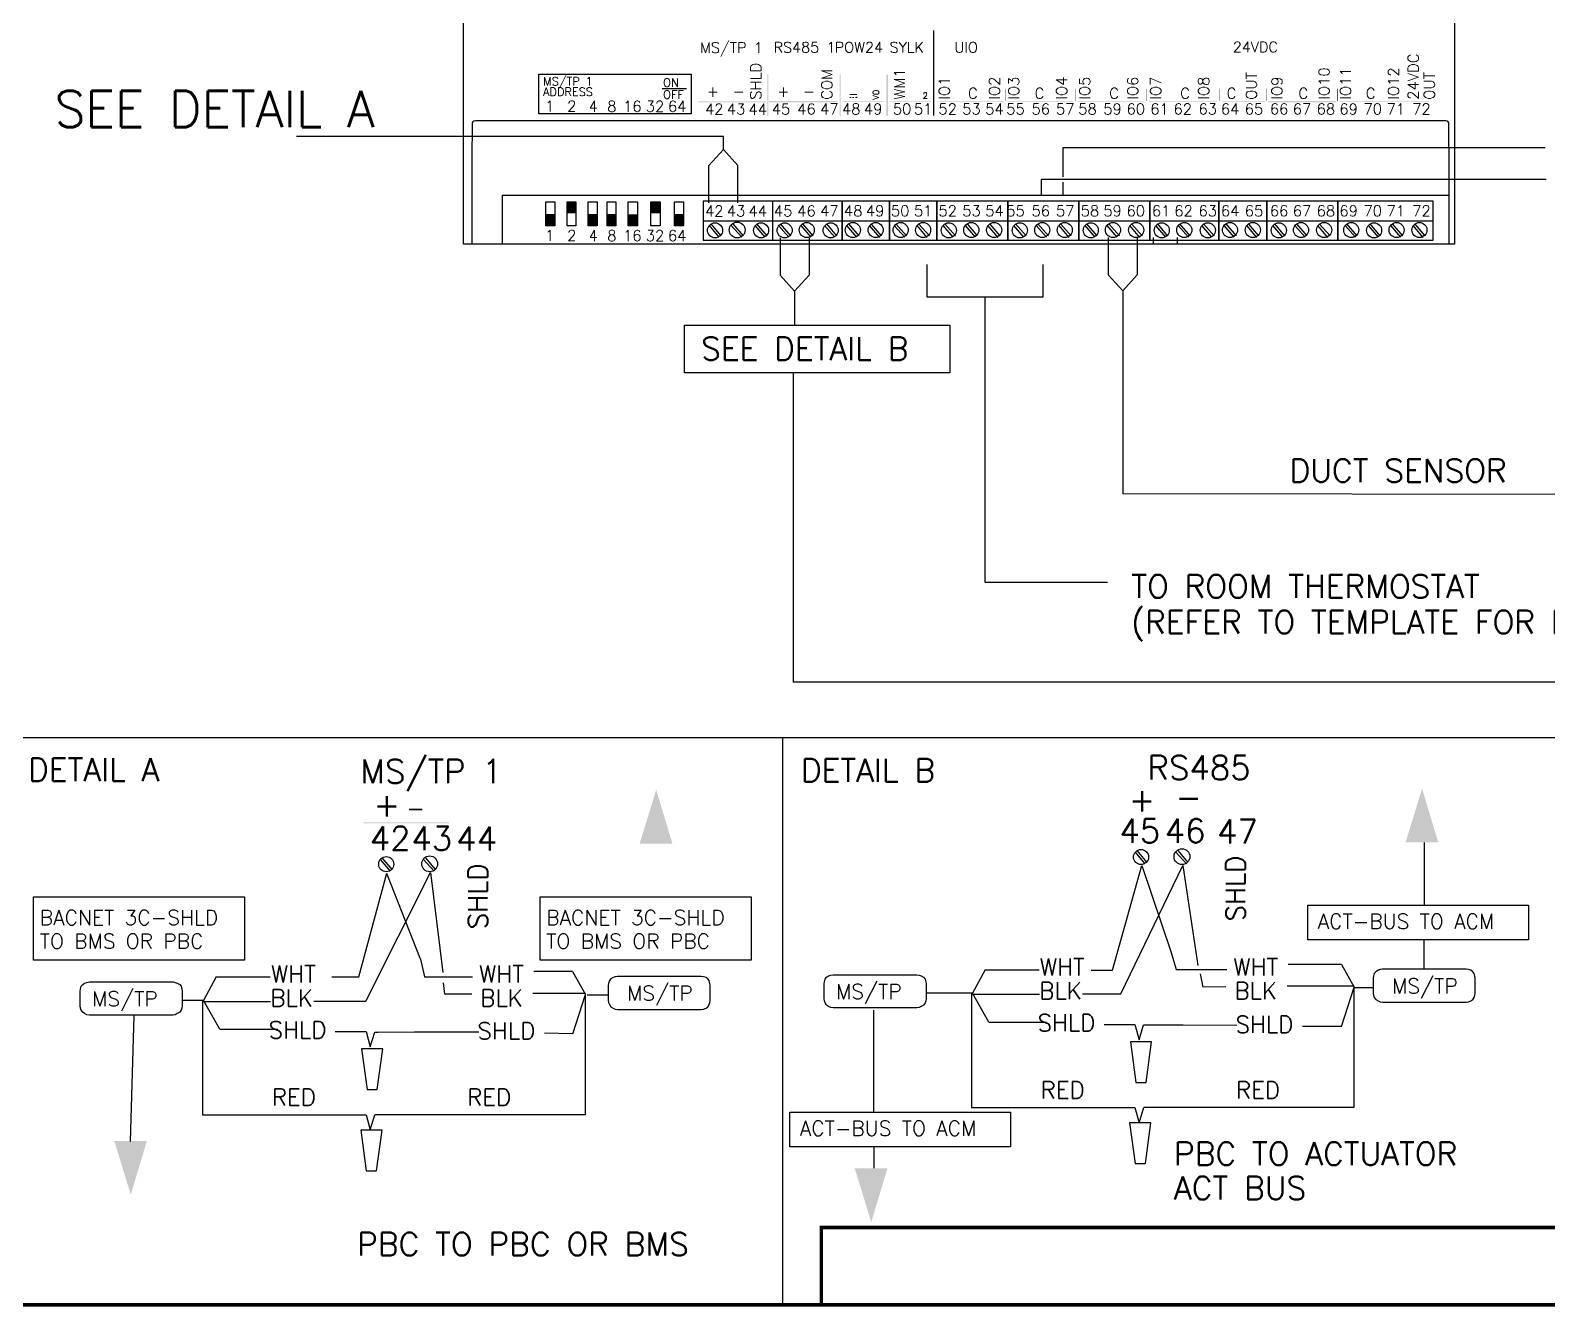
# Model space of a CAD drawing. Extents: x -251 to 1546, y 32 to 985.
# Drawn here: x 74 to 721, y 32 to 577 of the extents above; entities that cross this region are included whole.
import ezdxf

# ---------------------------------------------------------------- set-up
doc = ezdxf.new("R2010")
doc.units = 0
doc.header["$LTSCALE"] = 96
doc.header["$MEASUREMENT"] = 0
doc.layers.get('0').update_dxf_attribs({"linetype": 'CONTINUOUS'})
for name, color, linetype in [('DUCT', 7, 'CONTINUOUS'), ('ModelB', 30, 'CONTINUOUS'), ('PBC', 7, 'CONTINUOUS'), ('ReHeat Vlv', 7, 'CONTINUOUS')]:
    doc.layers.add(name, color=color, linetype=linetype)
doc.styles.get("Standard").update_dxf_attribs({"font": 'ROMANS'})

msp = doc.modelspace()

# ---------------------------------------------------------------- hatches: boundary and pattern name
at = {"lineweight": 0, "transparency": 33554687}
for points in [[(347.44, 229.76), (333.49, 229.76), (340.54, 252.7)], [(674.09, 230.23), (660.15, 230.23), (667.2, 253.16)], [(123.34, 102.96), (109.4, 102.96), (116.45, 80.02)], [(439.16, 91.22), (425.22, 91.22), (432.26, 68.29)]]:
    msp.add_hatch(color=7, dxfattribs=at).paths.add_polyline_path(points)
at = {"transparency": 33554687}
msp.add_hatch(color=7, dxfattribs=at).paths.add_polyline_path([(215.66, 238.76), (215.66, 238.38), (252.2, 238.38), (252.2, 238.76)])
at = {"layer": 'PBC', "transparency": 33554687}
for points in [[(387.94, 540.05), (388.39, 540.05), (388.39, 557.74), (387.94, 557.74)], [(418.82, 540.05), (419.27, 540.05), (419.27, 557.74), (418.82, 557.74)], [(438.76, 540.05), (439.36, 540.05), (439.36, 557.59), (438.76, 557.59)], [(489.58, 551.59), (489.43, 551.59), (489.43, 546.35), (489.58, 546.35)], [(519.26, 551.59), (519.11, 551.59), (519.11, 546.35), (519.26, 546.35)], [(549.69, 551.59), (549.54, 551.59), (549.54, 546.35), (549.69, 546.35)], [(580.87, 551.59), (580.72, 551.59), (580.72, 546.35), (580.87, 546.35)], [(601.11, 551.59), (600.96, 551.59), (600.96, 546.35), (601.11, 546.35)], [(631.24, 551.59), (630.94, 551.59), (630.94, 546.35), (631.24, 546.35)], [(358.56, 546.2), (358.56, 545.9), (387.49, 545.9), (387.49, 546.2)], [(388.69, 546.35), (388.69, 545.9), (417.77, 545.9), (417.77, 546.35)], [(420.02, 546.35), (420.02, 546.05), (437.86, 546.05), (437.86, 546.35)], [(423.02, 549.34), (423.02, 548.89), (426.17, 548.89), (426.17, 549.34)], [(423.02, 548.14), (423.02, 547.69), (423.77, 547.69), (423.77, 548.14)], [(424.22, 548.14), (424.22, 547.69), (424.97, 547.69), (424.97, 548.14)], [(425.42, 548.14), (425.42, 547.69), (426.17, 547.69), (426.17, 548.14)], [(439.96, 546.35), (439.96, 546.05), (457.8, 546.05), (457.8, 546.35)], [(460.5, 546.35), (460.5, 546.05), (488.98, 546.05), (488.98, 546.35)], [(490.03, 546.35), (490.03, 546.05), (518.21, 546.05), (518.21, 546.35)], [(520.16, 546.35), (520.16, 546.05), (548.49, 546.05), (548.49, 546.35)], [(550.74, 546.35), (550.74, 546.05), (579.67, 546.05), (579.67, 546.35)], [(581.92, 546.35), (581.92, 546.05), (600.36, 546.05), (600.36, 546.35)], [(601.71, 546.35), (601.71, 545.9), (630.34, 545.9), (630.34, 546.35)], [(631.99, 546.35), (631.99, 546.05), (670.06, 546.05), (670.06, 546.35)], [(306.17, 503.1), (302.72, 503.1), (302.72, 498.75), (306.17, 498.75)], [(341.88, 503.1), (338.58, 503.1), (338.58, 498.75), (341.88, 498.75)], [(296.88, 498), (293.73, 498), (293.73, 493.66), (296.88, 493.66)], [(315.15, 498), (311.71, 498), (311.71, 493.66), (315.15, 493.66)], [(323.17, 498), (319.87, 498), (319.87, 493.66), (323.17, 493.66)], [(332.34, 497.79), (329.05, 497.79), (329.05, 493.44), (332.34, 493.44)], [(351.89, 498), (348.74, 498), (348.74, 493.66), (351.89, 493.66)]]:
    msp.add_hatch(color=7, dxfattribs=at).paths.add_polyline_path(points)

# ---------------------------------------------------------------- linework, layer by layer
msp.add_line((66, 274.92), (1069.25, 274.92))
at = {"color": 7, "linetype": 'Continuous'}
for p, q in [((394.44, 274.92), (394.44, 33)), ((668.09, 176.13), (668.09, 188.61)), ((433.24, 158.74), (433.24, 115.21))]:
    msp.add_line(p, q, dxfattribs=at)
at = {"color": 7}
for p, q in [((668.23, 203.48), (668.23, 230.14)), ((213.78, 172.9), (225.71, 217.09)), ((240.04, 180.48), (225.71, 216.93)), ((560.13, 183.3), (562.34, 176.06)), ((240.04, 180.48), (241.75, 172.91)), ((304.87, 175.12), (288.39, 175.12)), ((480.82, 175.95), (503.81, 175.95)), ((562.34, 176.06), (583.92, 175.98)), ((632.78, 178.18), (610.08, 178.18)), ((152.91, 172.88), (175.9, 172.88)), ((202.24, 172.9), (213.78, 172.9)), ((241.75, 172.91), (262.24, 172.91)), ((250.46, 165.58), (249.85, 170.35)), ((573.87, 168.47), (572.65, 174.11)), ((583.55, 168.65), (573.87, 168.47)), ((638.12, 168.88), (609.66, 168.88)), ((638.12, 168.88), (638.12, 117.12)), ((638.23, 168.3), (646.35, 168.3)), ((147.52, 162.86), (138.68, 162.86)), ((147.11, 162.61), (147.11, 114.09)), ((147.67, 162.41), (176.11, 162.41)), ((261.87, 165.58), (250.46, 165.58)), ((310.21, 165.81), (287.98, 165.81)), ((310.21, 165.81), (310.21, 114.05)), ((311.16, 165.23), (319.81, 165.23)), ((475.43, 165.93), (455.64, 165.93)), ((475.02, 165.67), (475.02, 117.15)), ((475.58, 165.48), (504.02, 165.48)), ((116.34, 102.73), (117.87, 156.28)), ((154.47, 150.52), (179.15, 150.52)), ((304.96, 148.63), (292.85, 148.94)), ((482.38, 153.59), (507.06, 153.59)), ((632.88, 151.7), (616.16, 151.7)), ((475.02, 117.15), (544.72, 117.15)), ((638.12, 117.12), (548.46, 117.12)), ((147.11, 114.09), (216.81, 114.09)), ((310.21, 114.05), (220.55, 114.05)), ((433.3, 100.34), (433.3, 91.31)), ((216.91, 90.22), (221.25, 90.22))]:
    msp.add_line(p, q, dxfattribs=at)
at = {"color": 7, "lineweight": 25, "transparency": 33554687}
for p, q in [((304.87, 175.12), (310.36, 165.37)), ((480.82, 175.95), (475.43, 165.93)), ((632.78, 178.18), (638.27, 168.43)), ((152.91, 172.88), (147.52, 162.86)), ((632.88, 151.7), (638.27, 168.43)), ((154.47, 150.52), (147.52, 162.86)), ((304.96, 148.63), (310.36, 165.37)), ((482.38, 153.59), (475.43, 165.93)), ((203.65, 149.52), (216.8, 149.52)), ((216.8, 149.52), (218.57, 143.04)), ((218.57, 143.04), (220.5, 149.3)), ((220.5, 149.3), (222, 149.3)), ((222, 149.3), (237.44, 149.38)), ((237.44, 149.38), (264.9, 149.47)), ((531.56, 152.59), (544.71, 152.59)), ((544.71, 152.59), (546.48, 146.1)), ((546.48, 146.1), (548.41, 152.37)), ((548.41, 152.37), (549.91, 152.37)), ((549.91, 152.37), (565.35, 152.45)), ((565.35, 152.45), (588.22, 152.23)), ((551.84, 145.24), (542.78, 145.24)), ((542.78, 145.24), (545.14, 127.89)), ((549.48, 127.89), (551.84, 145.24)), ((223.93, 142.17), (214.86, 142.17)), ((214.86, 142.17), (217.23, 124.83)), ((221.57, 124.83), (223.93, 142.17)), ((217.23, 124.83), (219.59, 124.83)), ((219.59, 124.83), (221.57, 124.83)), ((545.14, 127.89), (547.51, 127.89)), ((547.51, 127.89), (549.48, 127.89)), ((544.72, 117.15), (546.48, 110.7)), ((546.48, 110.7), (548.46, 117.12)), ((216.81, 114.09), (218.57, 107.64)), ((218.57, 107.64), (220.55, 114.05)), ((551.52, 110.63), (542.46, 110.63)), ((542.46, 110.63), (544.82, 93.29)), ((549.16, 93.29), (551.52, 110.63)), ((223.61, 107.56), (214.55, 107.56)), ((214.55, 107.56), (216.91, 90.22)), ((221.25, 90.22), (223.61, 107.56)), ((544.82, 93.29), (549.15, 93.29))]:
    msp.add_line(p, q, dxfattribs=at)
for points in [[(550, 221.65), (545.65, 226.75)], [(567.43, 221.65), (563.09, 226.75)], [(227.18, 217.99), (222.98, 222.93)], [(228.08, 218.59), (223.73, 223.68)], [(245.83, 217.99), (241.33, 222.93)], [(246.58, 218.59), (242.23, 223.68)], [(522.4, 165.65), (538.69, 165.65), (565.19, 220.45), (571.53, 177.76)], [(526.11, 175.73), (535.09, 175.73), (547.6, 220.45), (560.13, 183.3)], [(549.1, 221.05), (544.9, 226)], [(566.69, 221.05), (562.19, 226)]]:
    msp.add_lwpolyline(points, dxfattribs=at)
at = {"color": 7, "linetype": 'Continuous', "lineweight": 25, "transparency": 33554687}
msp.add_lwpolyline([(194.49, 162.58), (216.77, 162.58), (244.33, 217.39), (249.49, 174.69)], dxfattribs=at)
for points in [[(75, 207), (165, 207), (165, 180), (75, 180)], [(291, 207), (381, 207), (381, 180), (291, 180)], [(618.47, 203.48), (712.51, 203.48), (712.51, 188.61), (618.47, 188.61)], [(397.57, 115.21), (491.62, 115.21), (491.62, 100.34), (397.57, 100.34)]]:
    msp.add_lwpolyline(points, close=True)
at = {"color": 7, "lineweight": 25, "transparency": 33554687}
for points in [[(646.35, 165.94), (646.5, 165.04), (646.8, 164.14), (647.4, 163.24), (648.45, 162.64), (649.35, 162.19), (650.25, 162.04), (685.92, 162.04), (686.97, 162.19), (688.02, 162.64), (688.77, 163.24), (689.37, 164.14), (689.67, 165.04), (689.82, 165.94), (689.82, 172.23), (689.67, 173.13), (689.37, 174.33), (688.77, 175.08), (688.02, 175.68), (686.97, 175.98), (685.92, 176.13), (650.25, 176.13), (649.35, 175.98), (648.45, 175.68), (647.4, 175.08), (646.8, 174.33), (646.5, 173.13), (646.35, 172.23)], [(138.38, 160.5), (138.23, 159.6), (137.93, 158.7), (137.33, 157.81), (136.28, 157.21), (135.38, 156.76), (134.48, 156.61), (98.8, 156.61), (97.75, 156.76), (96.7, 157.21), (95.95, 157.81), (95.35, 158.7), (95.05, 159.6), (94.9, 160.5), (94.9, 166.8), (95.05, 167.7), (95.35, 168.9), (95.95, 169.65), (96.7, 170.25), (97.75, 170.55), (98.8, 170.7), (134.48, 170.7), (135.38, 170.55), (136.28, 170.25), (137.33, 169.65), (137.93, 168.9), (138.23, 167.7), (138.38, 166.8)], [(320.11, 162.87), (320.26, 161.97), (320.56, 161.07), (321.16, 160.17), (322.21, 159.57), (323.11, 159.12), (324.01, 158.97), (359.69, 158.97), (360.74, 159.12), (361.79, 159.57), (362.54, 160.17), (363.14, 161.07), (363.44, 161.97), (363.59, 162.87), (363.59, 169.17), (363.44, 170.07), (363.14, 171.27), (362.54, 172.02), (361.79, 172.62), (360.74, 172.91), (359.69, 173.06), (324.01, 173.06), (323.11, 172.91), (322.21, 172.62), (321.16, 172.02), (320.56, 171.27), (320.26, 170.07), (320.11, 169.17)], [(455.64, 163.57), (455.49, 162.67), (455.19, 161.77), (454.59, 160.87), (453.54, 160.27), (452.64, 159.82), (451.74, 159.67), (416.07, 159.67), (415.02, 159.82), (413.97, 160.27), (413.22, 160.87), (412.62, 161.77), (412.32, 162.67), (412.17, 163.57), (412.17, 169.87), (412.32, 170.77), (412.62, 171.97), (413.22, 172.71), (413.97, 173.31), (415.02, 173.61), (416.07, 173.76), (451.74, 173.76), (452.64, 173.61), (453.54, 173.31), (454.59, 172.71), (455.19, 171.97), (455.49, 170.77), (455.64, 169.87)]]:
    msp.add_lwpolyline(points, close=True, dxfattribs=at)
for centre, radius in [((547.33, 224), 3.22), ((564.77, 224.15), 3.37), ((225.41, 220.93), 3.22), ((243.91, 221.08), 3.37)]:
    msp.add_circle(centre, radius, dxfattribs=at)
at = {"layer": 'DUCT', "color": 7, "linetype": 'Continuous'}
for p, q in [((533.35, 488.17), (533.35, 472.25)), ((545.74, 488.17), (545.74, 472.25)), ((533.35, 472.25), (539.54, 465.44)), ((545.74, 472.25), (539.54, 465.44))]:
    msp.add_line(p, q, dxfattribs=at)
at = {"layer": 'DUCT', "color": 7}
msp.add_line((539.76, 378.81), (539.76, 465.12), dxfattribs=at)
at = {"layer": 'DUCT', "linetype": 'Continuous'}
msp.add_line((839.45, 378.45), (539.76, 378.81), dxfattribs=at)
at = {"layer": 'ModelB', "const_width": 1.5}
msp.add_lwpolyline([(66, 984), (66, 33), (1545, 33), (1545, 984)], close=True, dxfattribs=at)
msp.add_lwpolyline([(1545, 66), (411, 66), (411, 33)], dxfattribs=at)
at = {"layer": 'PBC', "color": 7, "transparency": 33554687}
for p, q in [((458.91, 540.16), (458.91, 576.48)), ((343.04, 551.8), (353.48, 551.8))]:
    msp.add_line(p, q, dxfattribs=at)
at = {"layer": 'PBC', "color": 7}
for p, q in [((369.21, 531.28), (187.08, 531.28)), ((274.91, 506.28), (274.91, 485.19)), ((552.45, 488.18), (552.45, 485.29)), ((562.68, 488.18), (562.68, 485.29)), ((455.98, 476.71), (455.98, 462.82)), ((505.53, 462.82), (505.53, 476.71)), ((455.98, 462.82), (505.53, 462.82)), ((480.76, 462.82), (480.76, 341.19)), ((398.92, 430.44), (398.92, 298.59)), ((480.76, 341.19), (533.09, 341.19)), ((842.97, 298.59), (398.92, 298.59))]:
    msp.add_line(p, q, dxfattribs=at)
at = {"layer": 'PBC'}
for p, q in [((369.21, 525.7), (369.21, 531.28)), ((399.59, 465.27), (399.59, 450.77))]:
    msp.add_line(p, q, dxfattribs=at)
at = {"layer": 'PBC', "color": 7, "linetype": 'Continuous'}
for p, q in [((363.02, 518.89), (369.21, 525.7)), ((375.41, 518.89), (369.21, 525.7)), ((363.02, 502.97), (363.02, 518.89)), ((375.41, 502.97), (375.41, 518.89)), ((393.4, 488.01), (393.4, 472.08)), ((405.78, 488.01), (405.78, 472.08)), ((393.4, 472.08), (399.59, 465.27)), ((405.78, 472.08), (399.59, 465.27))]:
    msp.add_line(p, q, dxfattribs=at)
at = {"layer": 'PBC', "color": 7, "lineweight": 25, "transparency": 33554687}
for points in [[(681.01, 485.29), (258.42, 485.29), (258.42, 715.36), (681.01, 715.36)], [(297.33, 503.4), (297.33, 493.21), (293.43, 493.21), (293.43, 503.4)], [(306.32, 503.4), (306.32, 493.21), (302.57, 493.21), (302.57, 503.4)], [(302.72, 498.75), (302.72, 503.1), (306.17, 503.1), (306.17, 498.75)], [(315.3, 503.4), (315.3, 493.21), (311.56, 493.21), (311.56, 503.4)], [(323.32, 503.4), (323.32, 493.21), (319.57, 493.21), (319.57, 503.4)], [(332.51, 503.4), (332.51, 493.21), (328.61, 493.21), (328.61, 503.4)], [(342.18, 503.4), (342.18, 493.21), (338.28, 493.21), (338.28, 503.4)], [(338.58, 498.75), (338.58, 503.1), (341.88, 503.1), (341.88, 498.75)], [(352.19, 503.4), (352.19, 493.21), (348.29, 493.21), (348.29, 503.4)], [(419.87, 503.73), (390.19, 503.73), (390.19, 487.09), (419.87, 487.09)], [(440.11, 503.73), (419.87, 503.73), (419.87, 487.09), (440.11, 487.09)], [(460.2, 503.73), (440.11, 503.73), (440.11, 487.09), (460.2, 487.09)], [(490.48, 503.73), (460.2, 503.73), (460.2, 487.09), (490.48, 487.09)], [(520.76, 503.73), (490.48, 503.73), (490.48, 487.09), (520.76, 487.09)], [(551.04, 503.73), (520.76, 503.73), (520.76, 487.09), (551.04, 487.09)], [(580.57, 503.73), (551.04, 503.73), (551.04, 487.09), (580.57, 487.09)], [(600.96, 503.73), (580.57, 503.73), (580.57, 487.09), (600.96, 487.09)], [(631.24, 503.73), (600.96, 503.73), (600.96, 487.09), (631.24, 487.09)], [(671.86, 503.73), (631.24, 503.73), (631.24, 487.09), (671.86, 487.09)], [(293.73, 493.66), (293.73, 498), (296.88, 498), (296.88, 493.66)], [(311.71, 493.66), (311.71, 498), (315.15, 498), (315.15, 493.66)], [(319.87, 493.66), (319.87, 498), (323.17, 498), (323.17, 493.66)], [(329.05, 493.44), (329.05, 497.79), (332.34, 497.79), (332.34, 493.44)], [(348.74, 493.66), (348.74, 498), (351.89, 498), (351.89, 493.66)]]:
    msp.add_lwpolyline(points, close=True, dxfattribs=at)
at = {"layer": 'PBC', "color": 7, "transparency": 33554687}
msp.add_lwpolyline([(290.45, 557.84), (355.49, 557.84), (355.49, 540.87), (290.45, 540.87)], close=True, dxfattribs=at)
at = {"layer": 'PBC', "color": 7, "lineweight": 5, "transparency": 33554687}
msp.add_lwpolyline([(426.17, 548.14), (426.17, 547.69)], dxfattribs=at)
at = {"layer": 'PBC', "color": 7, "lineweight": 25, "transparency": 33554687}
for points in [[(678.76, 485.29), (678.76, 515.87), (678.61, 537.05), (678.31, 537.5), (677.86, 537.8), (677.26, 537.95), (263.52, 537.95), (262.77, 537.8), (262.32, 537.5), (262.02, 537.05), (261.87, 521.24), (261.87, 485.29)], [(274.91, 506.28), (678.76, 506.28)], [(390.19, 503.73), (360.51, 503.73), (360.51, 487.09), (390.19, 487.09)], [(360.51, 495.34), (380.15, 495.34), (390.19, 495.34), (409.68, 495.34), (440.11, 495.34), (460.2, 495.34), (490.48, 495.34), (520.76, 495.34), (551.04, 495.34), (570.53, 495.34), (600.96, 495.34), (631.24, 495.34), (671.86, 495.34)], [(367.4, 488.29), (363.21, 493.24)], [(368.3, 488.89), (363.96, 493.99)], [(377, 488.29), (372.5, 493.24)], [(377.75, 488.89), (373.4, 493.99)], [(387.04, 488.29), (382.69, 493.24)], [(387.94, 488.89), (383.44, 493.99)], [(397.09, 488.29), (392.74, 493.24)], [(397.98, 488.89), (393.49, 493.99)], [(406.68, 488.29), (402.33, 493.24)], [(407.43, 488.89), (403.08, 493.99)], [(416.72, 488.29), (412.38, 493.24)], [(417.62, 488.89), (413.28, 493.99)], [(426.17, 488.29), (421.82, 493.24)], [(427.07, 488.89), (422.72, 493.99)], [(435.91, 488.14), (431.56, 493.24)], [(436.66, 488.89), (432.31, 493.84)], [(446.55, 488.29), (442.06, 493.24)], [(447.3, 488.89), (442.81, 493.99)], [(456.15, 488.14), (451.8, 493.24)], [(457.05, 488.89), (452.55, 493.84)], [(467.24, 488.29), (462.89, 493.24)], [(468.14, 488.89), (463.64, 493.99)], [(476.69, 488.29), (472.49, 493.24)], [(477.58, 488.89), (473.24, 493.99)], [(486.43, 488.14), (481.93, 493.24)], [(487.18, 488.89), (482.98, 493.84)], [(497.37, 488.29), (493.02, 493.24)], [(498.27, 488.89), (493.77, 493.99)], [(506.97, 488.29), (502.62, 493.24)], [(507.87, 488.89), (503.37, 493.99)], [(516.71, 488.14), (512.36, 493.24)], [(517.46, 488.89), (513.11, 493.84)], [(527.8, 488.29), (523.46, 493.24)], [(528.55, 488.89), (524.21, 493.99)], [(537.1, 488.29), (532.9, 493.24)], [(538.15, 488.89), (533.65, 493.99)], [(546.84, 488.14), (542.49, 493.24)], [(547.74, 488.89), (543.39, 493.84)], [(557.93, 488.29), (553.59, 493.24)], [(558.68, 488.89), (554.49, 493.99)], [(567.53, 488.29), (563.18, 493.24)], [(568.28, 488.89), (563.93, 493.99)], [(577.57, 488.29), (573.22, 493.24)], [(578.47, 488.89), (573.97, 493.99)], [(587.02, 488.29), (582.82, 493.24)], [(588.07, 488.89), (583.57, 493.99)], [(596.76, 488.14), (592.41, 493.24)], [(597.51, 488.89), (593.31, 493.84)], [(607.85, 488.29), (603.51, 493.24)], [(608.6, 488.89), (604.4, 493.99)], [(617.3, 488.29), (612.95, 493.24)], [(618.2, 488.89), (613.7, 493.99)], [(627.04, 488.14), (622.69, 493.24)], [(627.94, 488.89), (623.44, 493.84)], [(638.73, 488.29), (634.39, 493.24)], [(639.48, 488.89), (635.14, 493.99)], [(648.63, 488.29), (644.28, 493.24)], [(649.38, 488.89), (645.03, 493.99)], [(658.07, 488.29), (653.87, 493.24)], [(658.97, 488.89), (654.62, 493.99)], [(667.67, 488.14), (663.32, 493.24)], [(668.56, 488.89), (664.22, 493.84)], [(385.54, 487.84), (385.54, 487.99)]]:
    msp.add_lwpolyline(points, dxfattribs=at)
at = {"layer": 'PBC'}
msp.add_lwpolyline([(352.57, 450.77), (465.82, 450.77), (465.82, 430.44), (352.57, 430.44)], close=True, dxfattribs=at)
at = {"layer": 'PBC', "color": 7, "lineweight": 25, "transparency": 33554687}
for centre, radius in [((365.64, 491.23), 3.22), ((375.08, 491.38), 3.37), ((385.27, 491.23), 3.22), ((395.32, 491.23), 3.22), ((404.76, 491.38), 3.22), ((414.96, 491.23), 3.22), ((424.4, 491.38), 3.22), ((434.15, 491.38), 3.22), ((444.79, 491.38), 3.22), ((454.38, 491.38), 3.22), ((465.33, 491.23), 3.22), ((474.92, 491.38), 3.22), ((484.67, 491.38), 3.22), ((495.61, 491.23), 3.22), ((505.2, 491.38), 3.22), ((514.8, 491.38), 3.22), ((525.89, 491.23), 3.22), ((535.34, 491.38), 3.22), ((545.23, 491.38), 3.22), ((556.17, 491.23), 3.22), ((565.77, 491.38), 3.22), ((575.81, 491.23), 3.22), ((585.26, 491.38), 3.22), ((595, 491.38), 3.22), ((606.09, 491.23), 3.22), ((615.54, 491.38), 3.22), ((625.43, 491.38), 3.22), ((636.98, 491.38), 3.22), ((646.72, 491.23), 3.22), ((656.32, 491.38), 3.22), ((666.06, 491.38), 3.22)]:
    msp.add_circle(centre, radius, dxfattribs=at)
at = {"layer": 'ReHeat Vlv', "color": 7}
for p, q in [((719.62, 526.48), (513.97, 526.48)), ((513.97, 526.48), (513.97, 514.13)), ((521.34, 512.97), (504.77, 512.97)), ((504.77, 512.97), (504.77, 506.29)), ((514.02, 511.82), (514.02, 506.3)), ((720.07, 512.97), (521.34, 512.97))]:
    msp.add_line(p, q, dxfattribs=at)

# ---------------------------------------------------------------- texts
at = {"color": 7, "transparency": 33554687}
for s, height, p in [('DETAIL A', 9.825, (72.67, 256.37)), ('MS/TP 1', 10.159, (214.43, 255.46)), ('DETAIL B', 9.825, (402.27, 256.1)), ('RS485', 10.159, (550.11, 257.06)), ('+', 10.16, (220, 241.24)), ('+', 10.16, (542.13, 243.37)), ('-', 10.16, (562.02, 244.51)), ('-', 7.2, (233.88, 241.24)), ('45', 10.159, (538.08, 230.08)), ('46', 10.159, (557.39, 230.08)), ('47', 10.159, (579.73, 229.79)), ('42', 10.159, (218.37, 226.87)), ('43', 10.159, (236.09, 226.87)), ('44', 10.159, (255.25, 226.76)), ('BACNET 3C-SHLD ', 6.3429, (77.61, 195)), ('BACNET 3C-SHLD ', 6.3429, (293.61, 195)), ('ACT-BUS TO ACM', 6.3429, (622.65, 193.41)), ('TO BMS OR PBC', 6.3429, (77.61, 184.93)), ('TO BMS OR PBC', 6.3429, (293.61, 184.93)), ('WHT', 7.195, (176.24, 170.47)), ('WHT', 7.195, (265, 170.47)), ('WHT', 7.195, (504.15, 173.54)), ('WHT', 7.195, (586.68, 173.54)), ('MS/TP', 6.343, (328.11, 162.74)), ('MS/TP', 6.343, (417.23, 163.44)), ('BLK', 7.195, (503.93, 163.37)), ('BLK', 7.195, (587.19, 163.37)), ('MS/TP', 6.343, (654.35, 165.81)), ('MS/TP', 6.343, (99.96, 160.37)), ('BLK', 7.195, (176.01, 160.3)), ('BLK', 7.195, (265.51, 160.3)), ('SHLD', 7.195, (503.18, 149.72)), ('SHLD', 7.195, (587.63, 149.01)), ('SHLD', 7.195, (175.27, 146.65)), ('SHLD', 7.195, (264.31, 146.25)), ('RED', 7.195, (176.62, 117.98)), ('RED', 7.195, (259.91, 117.98)), ('RED', 7.195, (504.53, 121.05)), ('RED', 7.195, (587.82, 121.05)), ('ACT-BUS TO ACM', 6.3429, (401.76, 105.14)), ('PBC TO ACTUATOR ', 9.8247, (561.38, 92.54)), ('ACT BUS', 9.825, (561.38, 77.92)), ('PBC TO PBC OR BMS', 9.8247, (213, 54))]:
    msp.add_text(s, height=height, dxfattribs=at).set_placement(p)
for p in [(268.55, 193.22), (591.75, 196.54)]:
    msp.add_text('SHLD', height=8.207, rotation=90, dxfattribs=at).set_placement(p)
at = {"layer": 'DUCT', "color": 7, "transparency": 33554687}
msp.add_text('DUCT SENSOR', height=9.8247, dxfattribs=at).set_placement((610.67, 383.89))
at = {"layer": 'PBC', "color": 7, "transparency": 33554687}
for s, height, p in [('MS/TP 1', 4.495, (359.25, 566.9)), ('RS485 1', 4.495, (390.59, 567.05)), ('POW24', 4.495, (416.67, 567.05)), ('SYLK', 4.495, (440.1, 567.05)), ('UIO', 4.495, (467.72, 567.05)), ('24VDC', 4.495, (586.45, 567.18)), ('MS/TP 1', 3.541, (292.31, 553.02)), ('SEE DETAIL A', 15.4013, (83.92, 535.31)), ('ADDRESS', 3.541, (292.31, 548.55)), ('ON', 3.541, (343.5, 552.48)), ('OFF', 3.541, (343.5, 547.38)), ('+', 4.6, (362.18, 548.21)), ('-', 4.6, (373.17, 548.21)), ('+', 4.6, (392.21, 548.21)), ('-', 4.6, (403.21, 548.21)), ('C', 4.6, (473.53, 547.4)), ('C', 4.6, (501.95, 547.4)), ('C', 4.6, (533.76, 547.4)), ('C', 4.6, (564.02, 547.4)), ('C', 4.6, (583.85, 547.4)), ('C', 4.6, (614.44, 547.4)), ('C', 4.6, (643.17, 547.42)), ('1', 4.6, (293.19, 541.9)), ('2', 4.6, (302.53, 541.9)), ('4', 4.6, (311.73, 541.82)), ('8', 4.6, (319.65, 541.82)), ('16', 4.602, (326.4, 541.82)), ('32', 4.602, (336.09, 541.82)), ('64', 4.602, (345.58, 541.82)), ('42', 4.602, (361.36, 540.66)), ('43', 4.602, (370.69, 540.66)), ('44', 4.602, (379.9, 540.57)), ('45', 4.602, (389.82, 540.66)), ('46', 4.602, (400.69, 540.66)), ('47', 4.602, (410.44, 540.7)), ('48', 4.602, (419.77, 540.7)), ('49', 4.602, (429.13, 540.7)), ('50', 4.602, (441.49, 540.7)), ('51', 4.602, (450.47, 540.7)), ('2', 2.6, (454.19, 547.4)), ('52', 4.602, (460.93, 540.7)), ('53', 4.602, (471.07, 540.7)), ('54', 4.602, (480.86, 540.7)), ('55', 4.602, (489.84, 540.7)), ('56', 4.602, (500.62, 540.7)), ('57', 4.602, (511.03, 540.7)), ('58', 4.602, (520.54, 540.7)), ('59', 4.602, (531.23, 540.7)), ('60', 4.602, (541.15, 540.7)), ('61', 4.602, (551.27, 540.7)), ('62', 4.602, (561.18, 540.7)), ('63', 4.602, (571.83, 540.7)), ('64', 4.602, (581.38, 540.7)), ('65', 4.602, (591.56, 540.7)), ('66', 4.602, (602.25, 540.7)), ('67', 4.602, (612.05, 540.7)), ('68', 4.602, (622.23, 540.7)), ('69', 4.602, (631.91, 540.7)), ('70', 4.602, (642.22, 540.7)), ('71', 4.602, (652.02, 540.7)), ('72', 4.602, (662.96, 540.7)), ('42', 4.602, (361.36, 497.21)), ('43', 4.602, (370.69, 497.21)), ('44', 4.602, (379.9, 497.12)), ('45', 4.602, (390.75, 497.21)), ('46', 4.602, (400.69, 497.21)), ('47', 4.602, (410.44, 497.25)), ('48', 4.602, (420.61, 497.25)), ('49', 4.602, (429.97, 497.25)), ('50', 4.602, (440.65, 497.25)), ('51', 4.602, (450.47, 497.25)), ('52', 4.602, (460.93, 497.25)), ('53', 4.602, (471.07, 497.25)), ('54', 4.602, (480.86, 497.25)), ('55', 4.602, (489.84, 497.25)), ('56', 4.602, (500.62, 497.25)), ('57', 4.602, (511.03, 497.25)), ('58', 4.602, (521.58, 497.25)), ('59', 4.602, (531.23, 497.25)), ('60', 4.602, (541.15, 497.25)), ('61', 4.602, (551.96, 497.25)), ('62', 4.602, (561.53, 497.25)), ('63', 4.602, (571.83, 497.25)), ('64', 4.602, (581.38, 497.25)), ('65', 4.602, (591.56, 497.25)), ('66', 4.602, (602.25, 497.25)), ('67', 4.602, (612.05, 497.25)), ('68', 4.602, (622.23, 497.25)), ('69', 4.602, (631.91, 497.25)), ('70', 4.602, (642.22, 497.25)), ('71', 4.602, (652.02, 497.25)), ('72', 4.602, (662.96, 497.25)), ('1', 4.6, (293.19, 486.78)), ('2', 4.6, (302.53, 486.78)), ('4', 4.6, (311.73, 486.69)), ('8', 4.6, (319.65, 486.69)), ('16', 4.602, (326.4, 486.69)), ('32', 4.602, (336.09, 486.69)), ('64', 4.602, (345.58, 486.69)), ('SEE DETAIL B', 9.8247, (359.71, 435.92)), ('TO ROOM THERMOSTAT', 9.8247, (543.17, 334.48)), ('(REFER TO TEMPLATE FOR DETAIL)', 9.8247, (543.17, 319.29))]:
    msp.add_text(s, height=height, dxfattribs=at).set_placement(p)
for s, height, p in [('24VDC', 4.602, (665.73, 546.91)), ('SHLD', 4.602, (385.32, 546.91)), ('COM', 4.602, (415.61, 546.91)), ('WM1', 4.602, (446.58, 546.91)), ('OUT', 4.602, (596.7, 546.91)), ('IO10', 4.602, (627.7, 546.91)), ('IO11', 4.602, (636.84, 546.91)), ('IO12', 4.602, (657.3, 546.91)), ('OUT', 4.602, (672.59, 546.91)), ('V0', 2.601, (435.56, 546.91)), ('IO1', 4.602, (465.72, 546.91)), ('IO2', 4.602, (487.11, 546.91)), ('IO3', 4.602, (495.33, 546.91)), ('IO4', 4.602, (515.79, 546.91)), ('IO5', 4.602, (525.63, 546.91)), ('IO6', 4.602, (546.09, 546.91)), ('IO7', 4.602, (555.89, 546.91)), ('IO8', 4.602, (576.35, 546.91)), ('IO9', 4.602, (607.58, 546.91))]:
    msp.add_text(s, height=height, rotation=90, dxfattribs=at).set_placement(p)

doc.saveas('drawing.dxf')
